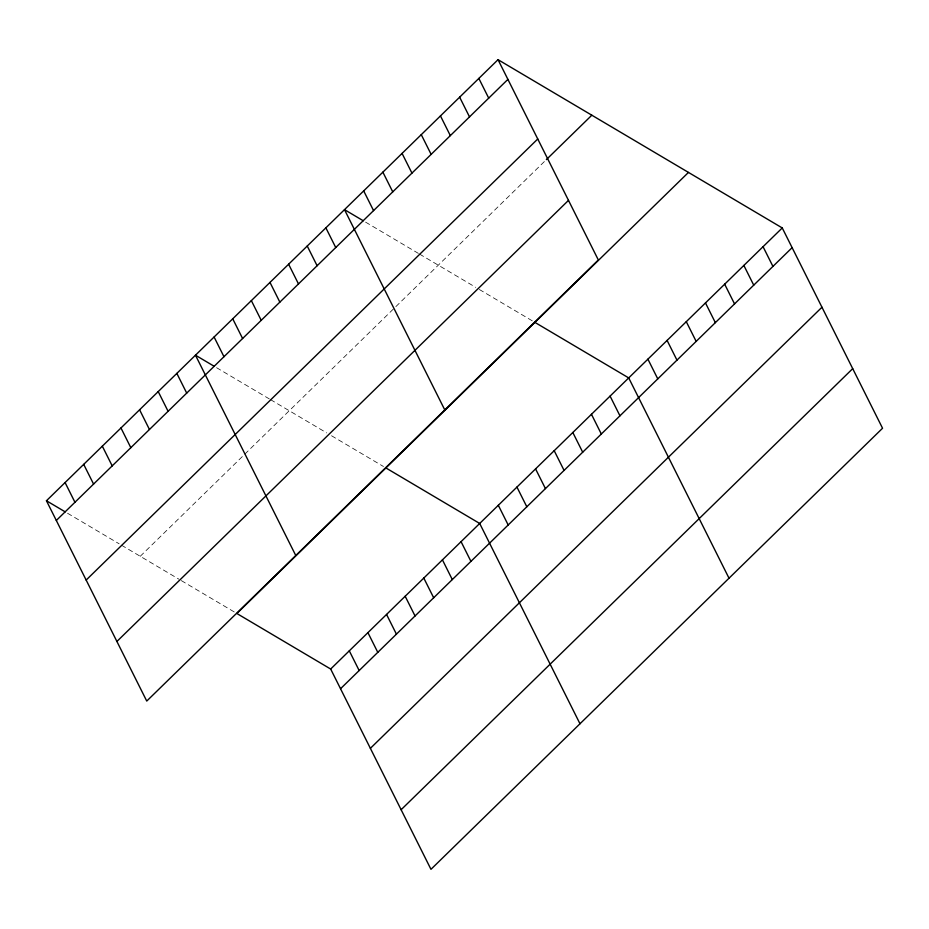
<?xml version="1.0" encoding="UTF-8"?>
<svg xmlns="http://www.w3.org/2000/svg" width="929" height="929" viewBox="0 0 929 929"><rect width="100%" height="100%" fill="white"/><g stroke="black" fill="none" stroke-linecap="round" stroke-linejoin="round"><path stroke-width="0.7" stroke-dasharray="4.64 3.48" d="M140.244 556.285L394.825 307.627M395.859 306.616L544.348 161.576M365.596 222.136L418.352 253.373M419.525 254.07L475.729 287.34M479.352 289.488L532.503 320.958M216.573 367.698L269.329 398.924M270.502 399.621L326.706 432.902M331.537 435.759L383.48 466.509M67.55 513.249L119.133 543.79M121.478 545.184L178.891 579.173M181.306 580.602L234.456 612.072"/><path stroke-width="1.39" d="M498.037 59.677L598.334 259.969L146.747 701.058L46.45 500.754L498.037 59.677L782.253 227.942L882.55 428.246L430.963 869.323L330.666 669.031L236.872 613.5L688.459 172.422M56.321 520.461L507.908 79.383M86.165 580.056L537.752 138.978M546.368 159.602L591.831 115.208M116.903 641.463L568.49 200.374M330.666 669.031L782.253 227.942M340.537 688.737L792.123 247.66M370.381 748.333L821.956 307.244M401.119 809.728L852.706 368.65M363.251 220.754L344.496 209.64L444.794 409.944M534.918 322.386L628.712 377.917L729.01 578.21M214.227 366.305L195.473 355.203L295.77 555.496M385.895 467.937L479.689 523.468L579.986 723.772M46.45 500.754L65.204 511.867M763.057 246.696L772.928 266.402M743.862 265.439L753.733 285.145M724.666 284.181L734.537 303.888M705.483 302.935L715.353 322.642M686.287 321.678L696.158 341.384M667.092 340.42L676.962 360.127M647.908 359.163L657.767 378.881M478.841 78.419L488.712 98.126M610.086 396.114L619.957 415.82M459.646 97.173L469.517 116.88M591.459 414.299L601.318 434.006M440.462 115.916L450.333 135.622M572.821 432.496L582.692 452.202M421.267 134.659L431.137 154.365M554.195 450.693L564.066 470.399M402.071 153.401L411.942 173.119M535.568 468.89L545.439 488.596M382.876 172.155L392.746 191.862M516.942 487.086L526.813 506.793M363.692 190.898L373.563 210.604M498.316 505.271L508.186 524.99M325.87 227.837L335.741 247.544M461.063 541.665L470.933 561.371M307.244 246.034L317.114 265.74M442.436 559.862L452.295 579.568M288.617 264.231L298.488 283.937M423.798 578.059L433.669 597.765M269.991 282.428L279.85 302.134M405.172 596.244L415.042 615.962M251.353 300.613L261.223 320.319M386.545 614.441L396.416 634.147M232.726 318.81L242.597 338.516M367.919 632.637L377.789 652.344M214.1 337.006L223.97 356.713M349.292 650.834L359.163 670.541M176.847 373.4L186.717 393.106M158.22 391.585L168.091 411.303M139.594 409.782L149.453 429.488M120.967 427.979L130.826 447.685M102.329 446.175L112.2 465.882M83.703 464.372L93.574 484.079M65.076 482.557L74.947 502.275"/></g></svg>
